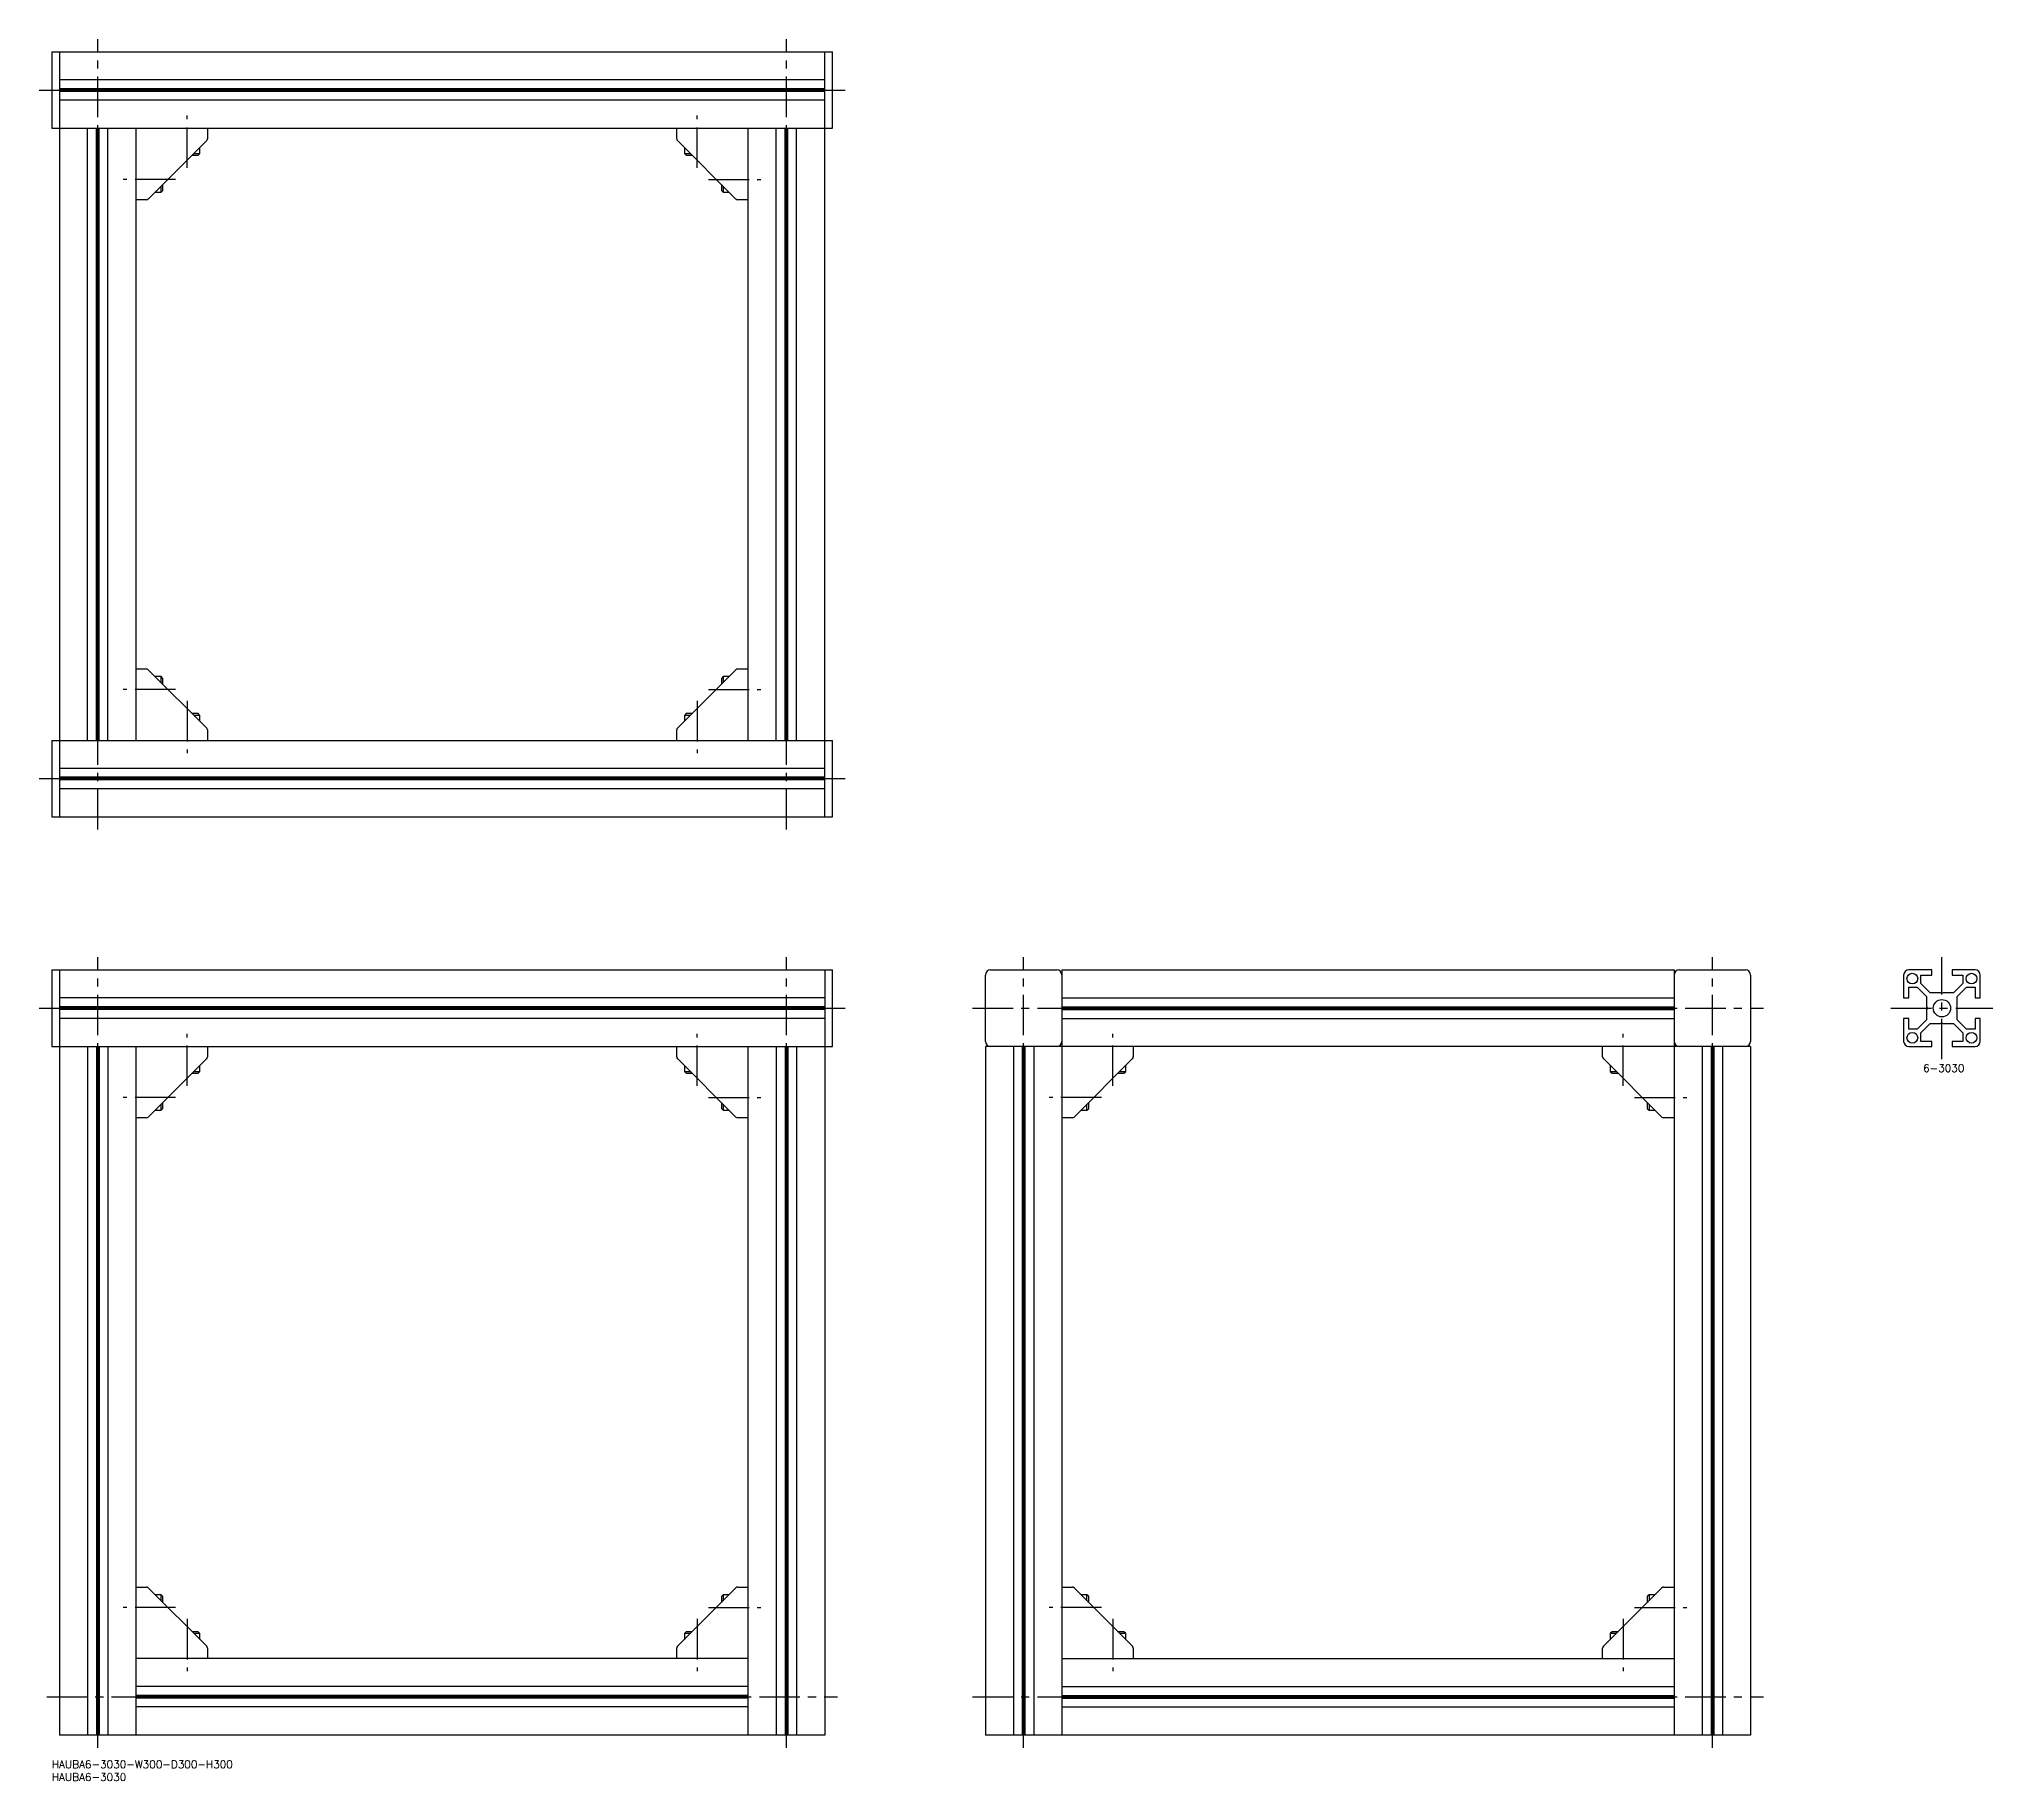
# Model space of a CAD drawing. Extents: x -5 to 761, y -8 to 675.
import ezdxf

# ---------------------------------------------------------------- set-up
doc = ezdxf.new("R2010")
doc.units = 0
doc.header["$LTSCALE"] = 0.5
doc.linetypes.add('CENTER', pattern=[50.8, 31.75, -6.35, 6.35, -6.35])
for name, color, linetype in [('MSM_CENTER', 1, 'CENTER'), ('MSM_CONTINUOUS', 7, 'CONTINUOUS'), ('MSM_PART_NUMBER', 7, 'CONTINUOUS')]:
    doc.layers.add(name, color=color, linetype=linetype)
doc.styles.get("Standard").update_dxf_attribs({"font": 'txt.shx', "height": 3, "bigfont": 'bigfont.shx'})

# ---------------------------------------------------------------- blocks, each defined once
blk = doc.blocks.new('*U8')
at = {"layer": 'MSM_PART_NUMBER'}
blk.add_text('HAUBA6-3030-W300-D300-H300', height=3, dxfattribs=at).set_placement((0, -3))
blk = doc.blocks.new('*U9')
at = {"layer": 'MSM_PART_NUMBER'}
blk.add_text('HAUBA6-3030', height=3, dxfattribs=at).set_placement((0, -8))
blk = doc.blocks.new('*U10')
at = {"layer": 'MSM_PART_NUMBER'}
blk.add_text('6-3030', height=3, dxfattribs=at).set_placement((733.62, 269.97))

msp = doc.modelspace()

# ---------------------------------------------------------------- linework, layer by layer
at = {"layer": 'MSM_CENTER'}
for p, q in [((18, 365), (18, 675)), ((288, 365), (288, 675)), ((-5, 655), (311, 655)), ((53, 624.5), (53, 645)), ((253, 624.5), (253, 645)), ((48.5, 620), (28, 620)), ((257.5, 620), (278, 620)), ((48.5, 420), (28, 420)), ((53, 415.5), (53, 395)), ((253, 415.5), (253, 395)), ((257.5, 420), (278, 420)), ((-5, 385), (311, 385)), ((18, 5), (18, 315)), ((288, 5), (288, 315)), ((381, 5), (381, 315)), ((651, 5), (651, 315)), ((741, 275), (741, 315)), ((-5, 295), (311, 295)), ((361, 295), (671, 295)), ((721, 295), (761, 295)), ((53, 264.5), (53, 285)), ((253, 264.5), (253, 285)), ((416, 264.5), (416, 285)), ((616, 264.5), (616, 285)), ((48.5, 260), (28, 260)), ((257.5, 260), (278, 260)), ((411.5, 260), (391, 260)), ((620.5, 260), (641, 260)), ((48.5, 60), (28, 60)), ((53, 55.5), (53, 35)), ((253, 55.5), (253, 35)), ((257.5, 60), (278, 60)), ((411.5, 60), (391, 60)), ((416, 55.5), (416, 35)), ((616, 55.5), (616, 35)), ((620.5, 60), (641, 60)), ((-2, 25), (308, 25)), ((361, 25), (671, 25))]:
    msp.add_line(p, q, dxfattribs=at)
at = {"layer": 'MSM_CONTINUOUS'}
for p, q in [((0, 670), (306, 670)), ((0, 670), (0, 640)), ((3, 670), (3, 370)), ((303, 370), (303, 670)), ((306, 640), (306, 670)), ((303, 659), (3, 659)), ((303, 655.52), (3, 655.52)), ((303, 655), (3, 655)), ((303, 654.48), (3, 654.48)), ((303, 651), (3, 651)), ((0, 640), (306, 640)), ((14, 400), (14, 640)), ((17.48, 400), (17.48, 640)), ((18, 400), (18, 640)), ((18.52, 400), (18.52, 640)), ((22, 400), (22, 640)), ((33, 400), (33, 640)), ((61, 640), (61, 635.91)), ((245, 635.91), (245, 640)), ((273, 400), (273, 640)), ((284, 400), (284, 640)), ((287.48, 400), (287.48, 640)), ((288, 400), (288, 640)), ((288.52, 400), (288.52, 640)), ((292, 400), (292, 640)), ((60.71, 635.21), (37.79, 612.29)), ((55, 629.5), (57.33, 629.5)), ((55.67, 630.17), (58, 630.17)), ((57.33, 629.5), (58, 630.17)), ((58, 630.17), (58, 632.5)), ((268.21, 612.29), (245.29, 635.21)), ((248, 632.5), (248, 630.17)), ((248, 630.17), (248.67, 629.5)), ((248, 630.17), (250.33, 630.17)), ((248.67, 629.5), (251, 629.5)), ((40.5, 615), (42.83, 615)), ((42.83, 615), (42.83, 617.33)), ((42.83, 615), (43.5, 615.67)), ((43.5, 615.67), (43.5, 618)), ((262.5, 618), (262.5, 615.67)), ((262.5, 615.67), (263.17, 615)), ((263.17, 617.33), (263.17, 615)), ((263.17, 615), (265.5, 615)), ((37.09, 612), (33, 612)), ((273, 612), (268.91, 612)), ((33, 428), (37.09, 428)), ((37.79, 427.71), (60.71, 404.79)), ((42.83, 425), (40.5, 425)), ((43.5, 424.33), (42.83, 425)), ((42.83, 422.67), (42.83, 425)), ((43.5, 422), (43.5, 424.33)), ((245.29, 404.79), (268.21, 427.71)), ((263.17, 425), (262.5, 424.33)), ((262.5, 424.33), (262.5, 422)), ((265.5, 425), (263.17, 425)), ((263.17, 425), (263.17, 422.67)), ((268.91, 428), (273, 428)), ((57.33, 410.5), (55, 410.5)), ((58, 409.83), (55.67, 409.83)), ((58, 409.83), (57.33, 410.5)), ((58, 407.5), (58, 409.83)), ((248.67, 410.5), (248, 409.83)), ((248, 409.83), (248, 407.5)), ((250.33, 409.83), (248, 409.83)), ((251, 410.5), (248.67, 410.5)), ((0, 400), (306, 400)), ((0, 400), (0, 370)), ((61, 404.09), (61, 400)), ((245, 400), (245, 404.09)), ((306, 370), (306, 400)), ((303, 389), (3, 389)), ((303, 385.52), (3, 385.52)), ((303, 385), (3, 385)), ((303, 384.48), (3, 384.48)), ((303, 381), (3, 381)), ((0, 370), (306, 370)), ((0, 310), (0, 280)), ((0, 310), (306, 310)), ((3, 310), (3, 10)), ((303, 310), (303, 10)), ((306, 280), (306, 310)), ((366, 282), (366, 308)), ((368, 310), (394, 310)), ((396, 310), (396, 10)), ((396, 310), (636, 310)), ((636, 310), (636, 10)), ((638, 310), (664, 310)), ((666, 308), (666, 282)), ((726, 308), (726, 299)), ((737, 310), (728, 310)), ((732.75, 308), (737, 308)), ((732.75, 304.66), (732.75, 308)), ((737, 308), (737, 310)), ((754, 310), (745, 310)), ((745, 310), (745, 308)), ((745, 308), (749.25, 308)), ((749.25, 308), (749.25, 304.66)), ((756, 299), (756, 308)), ((303, 299), (3, 299)), ((396, 299), (636, 299)), ((726, 299), (728, 299)), ((728, 299), (728, 303.25)), ((728, 303.25), (731.34, 303.25)), ((731.34, 303.25), (735, 299.59)), ((736.41, 301), (732.75, 304.66)), ((735, 299.59), (735, 295.52)), ((740.48, 301), (736.41, 301)), ((741, 300.7), (740.48, 301)), ((741.52, 301), (741, 300.7)), ((745.59, 301), (741.52, 301)), ((749.25, 304.66), (745.59, 301)), ((747, 299.59), (750.66, 303.25)), ((747, 295.52), (747, 299.59)), ((750.66, 303.25), (754, 303.25)), ((754, 303.25), (754, 299)), ((754, 299), (756, 299)), ((303, 295.52), (3, 295.52)), ((303, 295), (3, 295)), ((303, 294.48), (3, 294.48)), ((396, 295.52), (636, 295.52)), ((396, 295), (636, 295)), ((396, 294.48), (636, 294.48)), ((735, 295.52), (735.3, 295)), ((735.3, 295), (735, 294.48)), ((735, 294.48), (735, 290.41)), ((746.7, 295), (747, 295.52)), ((747, 294.48), (746.7, 295)), ((747, 290.41), (747, 294.48)), ((303, 291), (3, 291)), ((396, 291), (636, 291)), ((728, 291), (726, 291)), ((726, 291), (726, 282)), ((728, 286.75), (728, 291)), ((731.34, 286.75), (728, 286.75)), ((735, 290.41), (731.34, 286.75)), ((732.75, 285.34), (736.41, 289)), ((732.75, 282), (732.75, 285.34)), ((736.41, 289), (740.48, 289)), ((740.48, 289), (741, 289.3)), ((741, 289.3), (741.52, 289)), ((741.52, 289), (745.59, 289)), ((745.59, 289), (749.25, 285.34)), ((750.66, 286.75), (747, 290.41)), ((749.25, 285.34), (749.25, 282)), ((754, 286.75), (750.66, 286.75)), ((756, 291), (754, 291)), ((754, 291), (754, 286.75)), ((756, 282), (756, 291)), ((0, 280), (306, 280)), ((14, 280), (14, 10)), ((17.48, 280), (17.48, 10)), ((18, 280), (18, 10)), ((18.52, 280), (18.52, 10)), ((22, 280), (22, 10)), ((33, 10), (33, 280)), ((61, 280), (61, 275.91)), ((245, 275.91), (245, 280)), ((273, 10), (273, 280)), ((284, 280), (284, 10)), ((287.48, 280), (287.48, 10)), ((288, 280), (288, 10)), ((288.52, 280), (288.52, 10)), ((292, 280), (292, 10)), ((666, 280), (366, 280)), ((366, 280), (366, 10)), ((377, 280), (377, 10)), ((380.48, 280), (380.48, 10)), ((381, 280), (381, 10)), ((381.52, 280), (381.52, 10)), ((385, 280), (385, 10)), ((424, 280), (424, 275.91)), ((608, 275.91), (608, 280)), ((647, 280), (647, 10)), ((650.48, 280), (650.48, 10)), ((651, 280), (651, 10)), ((651.52, 280), (651.52, 10)), ((655, 280), (655, 10)), ((666, 280), (666, 10)), ((728, 280), (737, 280)), ((737, 282), (732.75, 282)), ((737, 280), (737, 282)), ((749.25, 282), (745, 282)), ((745, 282), (745, 280)), ((745, 280), (754, 280)), ((60.71, 275.21), (37.79, 252.29)), ((55, 269.5), (57.33, 269.5)), ((55.67, 270.17), (58, 270.17)), ((57.33, 269.5), (58, 270.17)), ((58, 270.17), (58, 272.5)), ((268.21, 252.29), (245.29, 275.21)), ((248, 272.5), (248, 270.17)), ((248, 270.17), (248.67, 269.5)), ((248, 270.17), (250.33, 270.17)), ((248.67, 269.5), (251, 269.5)), ((423.71, 275.21), (400.79, 252.29)), ((418, 269.5), (420.33, 269.5)), ((418.67, 270.17), (421, 270.17)), ((420.33, 269.5), (421, 270.17)), ((421, 270.17), (421, 272.5)), ((631.21, 252.29), (608.29, 275.21)), ((611, 272.5), (611, 270.17)), ((611, 270.17), (611.67, 269.5)), ((611, 270.17), (613.33, 270.17)), ((611.67, 269.5), (614, 269.5)), ((40.5, 255), (42.83, 255)), ((42.83, 255), (42.83, 257.33)), ((42.83, 255), (43.5, 255.67)), ((43.5, 255.67), (43.5, 258)), ((262.5, 258), (262.5, 255.67)), ((262.5, 255.67), (263.17, 255)), ((263.17, 257.33), (263.17, 255)), ((263.17, 255), (265.5, 255)), ((403.5, 255), (405.83, 255)), ((405.83, 255), (405.83, 257.33)), ((405.83, 255), (406.5, 255.67)), ((406.5, 255.67), (406.5, 258)), ((625.5, 258), (625.5, 255.67)), ((625.5, 255.67), (626.17, 255)), ((626.17, 257.33), (626.17, 255)), ((626.17, 255), (628.5, 255)), ((37.09, 252), (33, 252)), ((273, 252), (268.91, 252)), ((400.09, 252), (396, 252)), ((636, 252), (631.91, 252)), ((33, 68), (37.09, 68)), ((37.79, 67.71), (60.71, 44.79)), ((42.83, 65), (40.5, 65)), ((43.5, 64.33), (42.83, 65)), ((42.83, 62.67), (42.83, 65)), ((43.5, 62), (43.5, 64.33)), ((245.29, 44.79), (268.21, 67.71)), ((263.17, 65), (262.5, 64.33)), ((262.5, 64.33), (262.5, 62)), ((265.5, 65), (263.17, 65)), ((263.17, 65), (263.17, 62.67)), ((268.91, 68), (273, 68)), ((396, 68), (400.09, 68)), ((400.79, 67.71), (423.71, 44.79)), ((405.83, 65), (403.5, 65)), ((406.5, 64.33), (405.83, 65)), ((405.83, 62.67), (405.83, 65)), ((406.5, 62), (406.5, 64.33)), ((608.29, 44.79), (631.21, 67.71)), ((626.17, 65), (625.5, 64.33)), ((625.5, 64.33), (625.5, 62)), ((628.5, 65), (626.17, 65)), ((626.17, 65), (626.17, 62.67)), ((631.91, 68), (636, 68)), ((57.33, 50.5), (55, 50.5)), ((58, 49.83), (55.67, 49.83)), ((58, 49.83), (57.33, 50.5)), ((58, 47.5), (58, 49.83)), ((248.67, 50.5), (248, 49.83)), ((248, 49.83), (248, 47.5)), ((250.33, 49.83), (248, 49.83)), ((251, 50.5), (248.67, 50.5)), ((420.33, 50.5), (418, 50.5)), ((421, 49.83), (418.67, 49.83)), ((421, 49.83), (420.33, 50.5)), ((421, 47.5), (421, 49.83)), ((611.67, 50.5), (611, 49.83)), ((611, 49.83), (611, 47.5)), ((613.33, 49.83), (611, 49.83)), ((614, 50.5), (611.67, 50.5)), ((273, 40), (33, 40)), ((61, 44.09), (61, 40)), ((245, 40), (245, 44.09)), ((396, 40), (636, 40)), ((424, 44.09), (424, 40)), ((608, 40), (608, 44.09)), ((273, 29), (33, 29)), ((273, 25.52), (33, 25.52)), ((273, 25), (33, 25)), ((273, 24.48), (33, 24.48)), ((396, 29), (636, 29)), ((396, 25.52), (636, 25.52)), ((396, 25), (636, 25)), ((396, 24.48), (636, 24.48)), ((273, 21), (33, 21)), ((396, 21), (636, 21)), ((303, 10), (3, 10)), ((666, 10), (366, 10))]:
    msp.add_line(p, q, dxfattribs=at)
for centre, radius in [((729.4, 306.6), 2.1), ((752.6, 306.6), 2.1), ((741, 295), 3.4), ((729.4, 283.4), 2.1), ((752.6, 283.4), 2.1)]:
    msp.add_circle(centre, radius, dxfattribs=at)
for centre, radius, start, end in [((60, 635.91), 1, 315, 0), ((246, 635.91), 1, 180, 225), ((37.09, 613), 1, 270, 315), ((268.91, 613), 1, 225, 270), ((37.09, 427), 1, 45, 90), ((268.91, 427), 1, 90, 135), ((60, 404.09), 1, 0, 45), ((246, 404.09), 1, 135, 180), ((368, 308), 2, 90, 180), ((394, 308), 2, 0, 90), ((638, 308), 2, 90, 180), ((664, 308), 2, 0, 90), ((728, 308), 2, 90, 180), ((754, 308), 2, 0, 90), ((60, 275.91), 1, 315, 0), ((246, 275.91), 1, 180, 225), ((368, 282), 2, 180, 270), ((394, 282), 2, 270, 0), ((423, 275.91), 1, 315, 0), ((609, 275.91), 1, 180, 225), ((638, 282), 2, 180, 270), ((664, 282), 2, 270, 0), ((728, 282), 2, 180, 270), ((754, 282), 2, 270, 0), ((37.09, 253), 1, 270, 315), ((268.91, 253), 1, 225, 270), ((400.09, 253), 1, 270, 315), ((631.91, 253), 1, 225, 270), ((37.09, 67), 1, 45, 90), ((268.91, 67), 1, 90, 135), ((400.09, 67), 1, 45, 90), ((631.91, 67), 1, 90, 135), ((60, 44.09), 1, 0, 45), ((246, 44.09), 1, 135, 180), ((423, 44.09), 1, 0, 45), ((609, 44.09), 1, 135, 180)]:
    msp.add_arc(centre, radius, start, end, dxfattribs=at)

# ---------------------------------------------------------------- block references
for name in ['*U10', '*U8', '*U9']:
    msp.add_blockref(name, (0, 0), dxfattribs=at)

doc.saveas('drawing.dxf')
